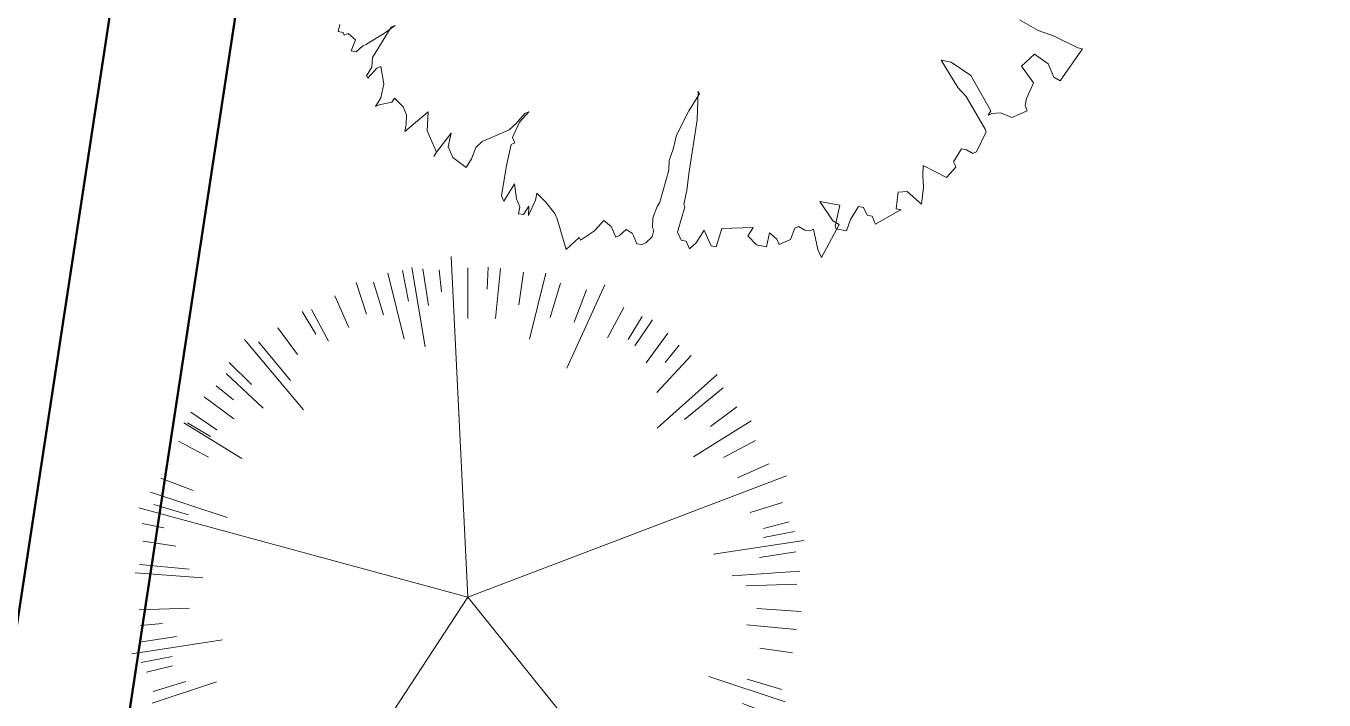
# Model space of a CAD drawing. Header units: millimetres. Extents: x 2342254 to 2635493, y 3886634 to 4043501.
# Drawn here: x 2395657 to 2399153, y 3950426 to 3952240 of the extents above; entities that cross this region are included whole.
import ezdxf

# ---------------------------------------------------------------- set-up
doc = ezdxf.new("R2010")
doc.units = ezdxf.units.MM
doc.header["$MEASUREMENT"] = 0
doc.layers.add('Boundary', color=250, linetype='Continuous', lineweight=50)
doc.layers.add('greenery', color=82, linetype='Continuous', lineweight=5)

# ---------------------------------------------------------------- blocks, each defined once
blk = doc.blocks.new('tr-flat-11-flat-1-flat-1-flat-1')
at = {"layer": 'greenery', "color": 3, "ltscale": 5}
for p, q in [((472981.6, -1754746.1), (472977.4, -1754764.8)), ((472981.6, -1754746.1), (472977.4, -1754764.8)), ((473120.3, -1754753.1), (473084, -1754811.3)), ((473120.3, -1754753.1), (473084, -1754811.3)), ((473102.7, -1754769.3), (473130.6, -1754748.6)), ((473102.7, -1754769.3), (473130.6, -1754748.6)), ((473130.6, -1754748.6), (473120.3, -1754753.1)), ((473130.6, -1754748.6), (473120.3, -1754753.1)), ((474862.3, -1754762), (474812.6, -1754733)), ((474862.3, -1754762), (474812.6, -1754733)), ((474905.8, -1754776.9), (474862.3, -1754762)), ((474905.8, -1754776.9), (474862.3, -1754762)), ((472977.4, -1754764.8), (472990.9, -1754767.4)), ((472977.4, -1754764.8), (472977.4, -1754764.8)), ((472977.4, -1754764.8), (472990.9, -1754767.4)), ((472977.4, -1754764.8), (472977.4, -1754764.8)), ((472990.9, -1754767.4), (472994, -1754774.5)), ((472990.9, -1754767.4), (472994, -1754774.5)), ((472994, -1754774.5), (473004.3, -1754770)), ((472994, -1754774.5), (473004.3, -1754770)), ((473004.3, -1754770), (473024, -1754786.8)), ((473004.3, -1754770), (473024, -1754786.8)), ((473024, -1754786.8), (473012.6, -1754817.1)), ((473024, -1754786.8), (473012.6, -1754817.1)), ((473054, -1754799), (473102.7, -1754769.3)), ((473054, -1754799), (473102.7, -1754769.3)), ((474969, -1754808.5), (474905.8, -1754776.9)), ((474969, -1754808.5), (474905.8, -1754776.9)), ((473012.6, -1754817.1), (473026.1, -1754819.7)), ((473012.6, -1754817.1), (473026.1, -1754819.7)), ((473026.1, -1754819.7), (473043.7, -1754803.6)), ((473026.1, -1754819.7), (473043.7, -1754803.6)), ((473043.7, -1754803.6), (473054, -1754799)), ((473043.7, -1754803.6), (473054, -1754799)), ((473084, -1754811.3), (473069.6, -1754834.6)), ((473084, -1754811.3), (473069.6, -1754834.6)), ((474817.9, -1754857.7), (474853, -1754825.4)), ((474817.9, -1754857.7), (474853, -1754825.4)), ((474853, -1754825.4), (474889.3, -1754851.8)), ((474853, -1754825.4), (474889.3, -1754851.8)), ((474921.4, -1754897.1), (474982.4, -1754811.1)), ((474921.4, -1754897.1), (474982.4, -1754811.1)), ((474982.4, -1754811.1), (474969, -1754808.5)), ((474982.4, -1754811.1), (474969, -1754808.5)), ((473068.5, -1754860.4), (473054, -1754883.7)), ((473068.5, -1754860.4), (473054, -1754883.7)), ((473057.2, -1754890.8), (473082, -1754863)), ((473057.2, -1754890.8), (473082, -1754863)), ((473069.6, -1754834.6), (473068.5, -1754860.4)), ((473069.6, -1754834.6), (473068.5, -1754860.4)), ((473082, -1754863), (473092.3, -1754858.5)), ((473082, -1754863), (473092.3, -1754858.5)), ((473092.3, -1754858.5), (473100.6, -1754905.7)), ((473092.3, -1754858.5), (473100.6, -1754905.7)), ((474601.5, -1754842.2), (474628.4, -1754847.3)), ((474646, -1754915.8), (474601.5, -1754842.2)), ((474601.5, -1754842.2), (474628.4, -1754847.3)), ((474646, -1754915.8), (474601.5, -1754842.2)), ((474628.4, -1754847.3), (474681.2, -1754883.5)), ((474628.4, -1754847.3), (474681.2, -1754883.5)), ((474850, -1754902.9), (474817.9, -1754857.7)), ((474850, -1754902.9), (474817.9, -1754857.7)), ((474889.3, -1754851.8), (474904.8, -1754887.4)), ((474889.3, -1754851.8), (474904.8, -1754887.4)), ((473054, -1754883.7), (473057.2, -1754890.8)), ((473054, -1754883.7), (473057.2, -1754890.8)), ((474681.2, -1754883.5), (474735.1, -1754978.5)), ((474681.2, -1754883.5), (474735.1, -1754978.5)), ((474904.8, -1754887.4), (474921.4, -1754897.1)), ((474904.8, -1754887.4), (474921.4, -1754897.1)), ((473100.6, -1754905.7), (473092.4, -1754943.1)), ((473100.6, -1754905.7), (473092.4, -1754943.1)), ((473921.5, -1754978.6), (473950.5, -1754932.1)), ((473921.5, -1754978.6), (473950.5, -1754932.1)), ((473947.4, -1754925), (473946.3, -1754950.8)), ((473947.4, -1754925), (473946.3, -1754950.8)), ((473950.5, -1754932.1), (473947.4, -1754925)), ((473950.5, -1754932.1), (473947.4, -1754925)), ((474668.8, -1754939.7), (474646, -1754915.8)), ((474668.8, -1754939.7), (474646, -1754915.8)), ((474831.3, -1754944.9), (474850, -1754902.9)), ((474831.3, -1754944.9), (474850, -1754902.9)), ((473092.4, -1754943.1), (473077.9, -1754966.4)), ((473092.4, -1754943.1), (473077.9, -1754966.4)), ((473077.9, -1754966.4), (473088.2, -1754961.9)), ((473077.9, -1754966.4), (473088.2, -1754961.9)), ((473088.2, -1754961.9), (473122.4, -1754955.4)), ((473088.2, -1754961.9), (473122.4, -1754955.4)), ((473122.4, -1754955.4), (473129.6, -1754943.8)), ((473122.4, -1754955.4), (473129.6, -1754943.8)), ((473129.6, -1754943.8), (473152.4, -1754967.7)), ((473129.6, -1754943.8), (473152.4, -1754967.7)), ((473152.4, -1754967.7), (473161.7, -1754989)), ((473152.4, -1754967.7), (473161.7, -1754989)), ((473946.3, -1754950.8), (473944.3, -1755002.5)), ((473946.3, -1754950.8), (473944.3, -1755002.5)), ((474719.6, -1755027.6), (474668.8, -1754939.7)), ((474719.6, -1755027.6), (474668.8, -1754939.7)), ((474827.2, -1754963.6), (474831.3, -1754944.9)), ((474827.2, -1754963.6), (474831.3, -1754944.9)), ((474833.4, -1754977.9), (474827.2, -1754963.6)), ((474833.4, -1754977.9), (474827.2, -1754963.6)), ((474831.3, -1754944.9), (474831.3, -1754944.9)), ((474831.3, -1754944.9), (474831.3, -1754944.9)), ((473156.6, -1755033.6), (473219.7, -1754980.6)), ((473156.6, -1755033.6), (473219.7, -1754980.6)), ((473161.7, -1754989), (473160.7, -1755014.8)), ((473161.7, -1754989), (473160.7, -1755014.8)), ((473219.7, -1754980.6), (473217.6, -1755032.3)), ((473219.7, -1754980.6), (473217.6, -1755032.3)), ((473455.7, -1755012.9), (473480.5, -1754985.1)), ((473455.7, -1755012.9), (473480.5, -1754985.1)), ((473490.9, -1754980.6), (473466, -1755008.4)), ((473490.9, -1754980.6), (473466, -1755008.4)), ((473480.5, -1754985.1), (473490.9, -1754980.6)), ((473480.5, -1754985.1), (473490.9, -1754980.6)), ((473888.4, -1755043.9), (473921.5, -1754978.6)), ((473888.4, -1755043.9), (473921.5, -1754978.6)), ((473944.3, -1755002.5), (473921.5, -1755147.9)), ((473944.3, -1755002.5), (473921.5, -1755147.9)), ((474735.1, -1754978.5), (474727.8, -1754990.1)), ((474735.1, -1754978.5), (474727.8, -1754990.1)), ((474727.8, -1754990.1), (474738.2, -1754985.6)), ((474727.8, -1754990.1), (474738.2, -1754985.6)), ((474738.2, -1754985.6), (474762, -1754983.7)), ((474738.2, -1754985.6), (474762, -1754983.7)), ((474762, -1754983.7), (474792, -1754996)), ((474762, -1754983.7), (474792, -1754996)), ((474792, -1754996), (474812.7, -1754986.9)), ((474792, -1754996), (474812.7, -1754986.9)), ((474812.7, -1754986.9), (474833.4, -1754977.9)), ((474812.7, -1754986.9), (474833.4, -1754977.9)), ((473160.7, -1755014.8), (473156.6, -1755033.6)), ((473160.7, -1755014.8), (473156.6, -1755033.6)), ((473217.6, -1755032.3), (473242.5, -1755089.2)), ((473217.6, -1755032.3), (473242.5, -1755089.2)), ((473242.5, -1755089.2), (473281.8, -1755038.1)), ((473242.5, -1755089.2), (473281.8, -1755038.1)), ((473281.8, -1755038.1), (473273.5, -1755075.6)), ((473281.8, -1755038.1), (473273.5, -1755075.6)), ((473396.7, -1755047.1), (473427.8, -1755033.6)), ((473396.7, -1755047.1), (473427.8, -1755033.6)), ((473427.8, -1755033.6), (473438.1, -1755029)), ((473427.8, -1755033.6), (473438.1, -1755029)), ((473438.1, -1755029), (473455.7, -1755012.9)), ((473438.1, -1755029), (473455.7, -1755012.9)), ((473466, -1755008.4), (473447.4, -1755050.4)), ((473466, -1755008.4), (473447.4, -1755050.4)), ((473455.7, -1755012.9), (473455.7, -1755012.9)), ((473455.7, -1755012.9), (473455.7, -1755012.9)), ((474696.8, -1755088.4), (474722.7, -1755034.7)), ((474696.8, -1755088.4), (474722.7, -1755034.7)), ((474722.7, -1755034.7), (474719.6, -1755027.6)), ((474722.7, -1755034.7), (474719.6, -1755027.6)), ((473273.5, -1755075.6), (473279.7, -1755089.8)), ((473273.5, -1755075.6), (473279.7, -1755089.8)), ((473336.7, -1755107.2), (473348.1, -1755076.9)), ((473336.7, -1755107.2), (473348.1, -1755076.9)), ((473348.1, -1755076.9), (473365.7, -1755060.7)), ((473348.1, -1755076.9), (473365.7, -1755060.7)), ((473365.7, -1755060.7), (473396.7, -1755047.1)), ((473365.7, -1755060.7), (473396.7, -1755047.1)), ((473443.3, -1755069.1), (473430.9, -1755125.3)), ((473443.3, -1755069.1), (473430.9, -1755125.3)), ((473453.6, -1755064.6), (473443.3, -1755069.1)), ((473453.6, -1755064.6), (473443.3, -1755069.1)), ((473447.4, -1755050.4), (473453.6, -1755064.6)), ((473447.4, -1755050.4), (473453.6, -1755064.6)), ((473880.1, -1755081.3), (473888.4, -1755043.9)), ((473880.1, -1755081.3), (473888.4, -1755043.9)), ((473235.2, -1755100.8), (473242.5, -1755089.2)), ((473242.5, -1755089.2), (473235.2, -1755100.8)), ((473235.2, -1755100.8), (473242.5, -1755089.2)), ((473242.5, -1755089.2), (473235.2, -1755100.8)), ((473279.7, -1755089.8), (473286, -1755104)), ((473279.7, -1755089.8), (473286, -1755104)), ((473286, -1755104), (473322.2, -1755130.5)), ((473286, -1755104), (473322.2, -1755130.5)), ((473329.4, -1755118.9), (473336.7, -1755107.2)), ((473329.4, -1755118.9), (473336.7, -1755107.2)), ((473867.7, -1755137.6), (473868.7, -1755111.7)), ((473867.7, -1755137.6), (473868.7, -1755111.7)), ((473868.7, -1755111.7), (473880.1, -1755081.3)), ((473868.7, -1755111.7), (473880.1, -1755081.3)), ((474634.7, -1755115.5), (474641.9, -1755103.9)), ((474634.7, -1755115.5), (474641.9, -1755103.9)), ((474641.9, -1755103.9), (474656.4, -1755080.6)), ((474641.9, -1755103.9), (474656.4, -1755080.6)), ((474656.4, -1755080.6), (474669.9, -1755083.2)), ((474656.4, -1755080.6), (474669.9, -1755083.2)), ((474669.9, -1755083.2), (474686.5, -1755092.9)), ((474669.9, -1755083.2), (474686.5, -1755092.9)), ((474686.5, -1755092.9), (474696.8, -1755088.4)), ((474686.5, -1755092.9), (474696.8, -1755088.4)), ((473322.2, -1755130.5), (473329.4, -1755118.9)), ((473322.2, -1755130.5), (473329.4, -1755118.9)), ((473430.9, -1755125.3), (473417.4, -1755207.4)), ((473430.9, -1755125.3), (473417.4, -1755207.4)), ((473430.9, -1755125.3), (473430.9, -1755125.3)), ((473430.9, -1755125.3), (473430.9, -1755125.3)), ((473843.9, -1755224.1), (473867.7, -1755137.6)), ((473843.9, -1755224.1), (473867.7, -1755137.6)), ((474551.9, -1755151.7), (474552.9, -1755125.9)), ((474551.9, -1755151.7), (474552.9, -1755125.9)), ((474552.9, -1755125.9), (474616.1, -1755157.5)), ((474552.9, -1755125.9), (474616.1, -1755157.5)), ((474616.1, -1755157.5), (474640.9, -1755129.7)), ((474616.1, -1755157.5), (474640.9, -1755129.7)), ((474637.8, -1755122.6), (474634.7, -1755115.5)), ((474637.8, -1755122.6), (474634.7, -1755115.5)), ((474640.9, -1755129.7), (474637.8, -1755122.6)), ((474640.9, -1755129.7), (474637.8, -1755122.6)), ((473423.7, -1755221.6), (473452.6, -1755175.1)), ((473423.7, -1755221.6), (473452.6, -1755175.1)), ((473452.6, -1755175.1), (473457.8, -1755215.1)), ((473452.6, -1755175.1), (473452.6, -1755175.1)), ((473452.6, -1755175.1), (473457.8, -1755215.1)), ((473452.6, -1755175.1), (473452.6, -1755175.1)), ((473921.5, -1755147.9), (473916.4, -1755192.5)), ((473921.5, -1755147.9), (473916.4, -1755192.5)), ((474554, -1755184.7), (474551.9, -1755151.7)), ((474554, -1755184.7), (474551.9, -1755151.7)), ((474616.1, -1755157.5), (474616.1, -1755157.5)), ((474616.1, -1755157.5), (474616.1, -1755157.5)), ((473417.4, -1755207.4), (473423.7, -1755221.6)), ((473417.4, -1755207.4), (473423.7, -1755221.6)), ((473457.8, -1755215.1), (473467.1, -1755236.5)), ((473457.8, -1755215.1), (473467.1, -1755236.5)), ((473508.5, -1755218.4), (473512.7, -1755199.6)), ((473508.5, -1755218.4), (473512.7, -1755199.6)), ((473512.7, -1755199.6), (473535.5, -1755223.5)), ((473512.7, -1755199.6), (473535.5, -1755223.5)), ((473916.4, -1755192.5), (473908.1, -1755230)), ((473916.4, -1755192.5), (473908.1, -1755230)), ((474480.5, -1755242.2), (474485.7, -1755197.6)), ((474480.5, -1755242.2), (474485.7, -1755197.6)), ((474485.7, -1755197.6), (474509.5, -1755195.7)), ((474485.7, -1755197.6), (474509.5, -1755195.7)), ((474509.5, -1755195.7), (474548.8, -1755229.2)), ((474509.5, -1755195.7), (474548.8, -1755229.2)), ((474548.8, -1755229.2), (474554, -1755184.7)), ((474548.8, -1755229.2), (474554, -1755184.7)), ((473423.7, -1755221.6), (473423.7, -1755221.6)), ((473423.7, -1755221.6), (473423.7, -1755221.6)), ((473467.1, -1755236.5), (473463, -1755255.2)), ((473467.1, -1755236.5), (473463, -1755255.2)), ((473476.5, -1755257.8), (473490.9, -1755234.5)), ((473476.5, -1755257.8), (473490.9, -1755234.5)), ((473489.9, -1755260.4), (473508.5, -1755218.4)), ((473489.9, -1755260.4), (473508.5, -1755218.4)), ((473490.9, -1755234.5), (473489.9, -1755260.4)), ((473490.9, -1755234.5), (473489.9, -1755260.4)), ((473535.5, -1755223.5), (473561.3, -1755254.5)), ((473535.5, -1755223.5), (473561.3, -1755254.5)), ((473825.3, -1755266.2), (473836.7, -1755235.8)), ((473825.3, -1755266.2), (473836.7, -1755235.8)), ((473836.7, -1755235.8), (473843.9, -1755224.1)), ((473836.7, -1755235.8), (473843.9, -1755224.1)), ((473911.2, -1755237.1), (473891.5, -1755304.9)), ((473911.2, -1755237.1), (473891.5, -1755304.9)), ((473908.1, -1755230), (473911.2, -1755237.1)), ((473908.1, -1755230), (473911.2, -1755237.1)), ((474274.5, -1755222.2), (474328.3, -1755232.5)), ((474309.7, -1755274.5), (474274.5, -1755222.2)), ((474274.5, -1755222.2), (474328.3, -1755232.5)), ((474309.7, -1755274.5), (474274.5, -1755222.2)), ((474328.3, -1755232.5), (474315.9, -1755288.7)), ((474328.3, -1755232.5), (474315.9, -1755288.7)), ((474364.6, -1755259), (474379.1, -1755235.7)), ((474364.6, -1755259), (474379.1, -1755235.7)), ((474379.1, -1755235.7), (474392.5, -1755238.3)), ((474379.1, -1755235.7), (474392.5, -1755238.3)), ((474392.5, -1755238.3), (474401.8, -1755259.6)), ((474392.5, -1755238.3), (474401.8, -1755259.6)), ((474424.6, -1755283.5), (474483.6, -1755249.3)), ((474424.6, -1755283.5), (474483.6, -1755249.3)), ((474494, -1755244.8), (474480.5, -1755242.2)), ((474494, -1755244.8), (474480.5, -1755242.2)), ((474483.6, -1755249.3), (474494, -1755244.8)), ((474483.6, -1755249.3), (474494, -1755244.8)), ((474548.8, -1755229.2), (474548.8, -1755229.2)), ((474548.8, -1755229.2), (474548.8, -1755229.2)), ((473463, -1755255.2), (473476.5, -1755257.8)), ((473463, -1755255.2), (473476.5, -1755257.8)), ((473561.3, -1755254.5), (473567.6, -1755268.8)), ((473561.3, -1755254.5), (473567.6, -1755268.8)), ((473567.6, -1755268.8), (473591.4, -1755351.5)), ((473567.6, -1755268.8), (473591.4, -1755351.5)), ((473668, -1755301.1), (473692.8, -1755273.3)), ((473668, -1755301.1), (473692.8, -1755273.3)), ((473692.8, -1755273.3), (473712.5, -1755290.1)), ((473692.8, -1755273.3), (473692.8, -1755273.3)), ((473692.8, -1755273.3), (473712.5, -1755290.1)), ((473692.8, -1755273.3), (473692.8, -1755273.3)), ((473824.3, -1755292), (473825.3, -1755266.2)), ((473824.3, -1755292), (473825.3, -1755266.2)), ((474278.7, -1755372.7), (474326.3, -1755284.2)), ((474278.7, -1755372.7), (474326.3, -1755284.2)), ((474326.3, -1755284.2), (474309.7, -1755274.5)), ((474326.3, -1755284.2), (474309.7, -1755274.5)), ((474346, -1755301), (474357.3, -1755270.6)), ((474346, -1755301), (474357.3, -1755270.6)), ((474357.3, -1755270.6), (474364.6, -1755259)), ((474357.3, -1755270.6), (474364.6, -1755259)), ((474357.3, -1755270.6), (474357.3, -1755270.6)), ((474357.3, -1755270.6), (474357.3, -1755270.6)), ((474401.8, -1755259.6), (474415.3, -1755262.2)), ((474401.8, -1755259.6), (474415.3, -1755262.2)), ((474415.3, -1755262.2), (474424.6, -1755283.5)), ((474415.3, -1755262.2), (474415.3, -1755262.2)), ((474415.3, -1755262.2), (474424.6, -1755283.5)), ((474415.3, -1755262.2), (474415.3, -1755262.2)), ((473591.4, -1755351.5), (473626.6, -1755319.2)), ((473591.4, -1755351.5), (473626.6, -1755319.2)), ((473626.6, -1755319.2), (473629.7, -1755326.3)), ((473626.6, -1755319.2), (473629.7, -1755326.3)), ((473629.7, -1755326.3), (473668, -1755301.1)), ((473629.7, -1755326.3), (473668, -1755301.1)), ((473668, -1755301.1), (473668, -1755301.1)), ((473668, -1755301.1), (473668, -1755301.1)), ((473712.5, -1755290.1), (473718.7, -1755304.3)), ((473712.5, -1755290.1), (473718.7, -1755304.3)), ((473718.7, -1755304.3), (473724.9, -1755318.5)), ((473718.7, -1755304.3), (473724.9, -1755318.5)), ((473724.9, -1755318.5), (473735.2, -1755314)), ((473724.9, -1755318.5), (473735.2, -1755314)), ((473735.2, -1755314), (473752.8, -1755297.8)), ((473735.2, -1755314), (473752.8, -1755297.8)), ((473752.8, -1755297.8), (473769.4, -1755307.5)), ((473752.8, -1755297.8), (473752.8, -1755297.8)), ((473752.8, -1755297.8), (473769.4, -1755307.5)), ((473752.8, -1755297.8), (473752.8, -1755297.8)), ((473769.4, -1755307.5), (473772.5, -1755314.6)), ((473769.4, -1755307.5), (473772.5, -1755314.6)), ((473772.5, -1755314.6), (473781.8, -1755335.9)), ((473772.5, -1755314.6), (473781.8, -1755335.9)), ((473805.6, -1755334), (473823.2, -1755317.8)), ((473805.6, -1755334), (473823.2, -1755317.8)), ((473823.2, -1755317.8), (473827.4, -1755299.1)), ((473823.2, -1755317.8), (473827.4, -1755299.1)), ((473827.4, -1755299.1), (473824.3, -1755292)), ((473827.4, -1755299.1), (473824.3, -1755292)), ((473891.5, -1755304.9), (473900.9, -1755326.2)), ((473891.5, -1755304.9), (473900.9, -1755326.2)), ((473941.2, -1755334), (473963, -1755299.1)), ((473941.2, -1755334), (473963, -1755299.1)), ((473963, -1755299.1), (473972.3, -1755320.4)), ((473963, -1755299.1), (473972.3, -1755320.4)), ((473972.3, -1755320.4), (473981.6, -1755341.7)), ((473972.3, -1755320.4), (473981.6, -1755341.7)), ((473995.1, -1755344.3), (474010.6, -1755295.2)), ((473995.1, -1755344.3), (474010.6, -1755295.2)), ((474010.6, -1755295.2), (474095.5, -1755292)), ((474010.6, -1755295.2), (474095.5, -1755292)), ((474088.2, -1755303.6), (474081, -1755315.2)), ((474088.2, -1755303.6), (474081, -1755315.2)), ((474081, -1755315.2), (474103.7, -1755339.1)), ((474081, -1755315.2), (474103.7, -1755339.1)), ((474095.5, -1755292), (474088.2, -1755303.6)), ((474095.5, -1755292), (474088.2, -1755303.6)), ((474130.7, -1755344.3), (474138.9, -1755306.8)), ((474130.7, -1755344.3), (474138.9, -1755306.8)), ((474138.9, -1755306.8), (474158.6, -1755323.6)), ((474138.9, -1755306.8), (474158.6, -1755323.6)), ((474195.9, -1755324.3), (474207.2, -1755293.9)), ((474195.9, -1755324.3), (474207.2, -1755293.9)), ((474207.2, -1755293.9), (474217.6, -1755289.4)), ((474207.2, -1755293.9), (474217.6, -1755289.4)), ((474217.6, -1755289.4), (474234.2, -1755299.1)), ((474217.6, -1755289.4), (474234.2, -1755299.1)), ((474234.2, -1755299.1), (474247.6, -1755301.7)), ((474234.2, -1755299.1), (474247.6, -1755301.7)), ((474247.6, -1755301.7), (474258, -1755297.1)), ((474247.6, -1755301.7), (474258, -1755297.1)), ((474258, -1755297.1), (474269.4, -1755351.4)), ((474258, -1755297.1), (474269.4, -1755351.4)), ((474315.9, -1755288.7), (474319, -1755295.8)), ((474315.9, -1755288.7), (474319, -1755295.8)), ((474319, -1755295.8), (474346, -1755301)), ((474319, -1755295.8), (474346, -1755301)), ((473591.4, -1755351.5), (473591.4, -1755351.5)), ((473591.4, -1755351.5), (473591.4, -1755351.5)), ((473781.8, -1755335.9), (473795.3, -1755338.5)), ((473781.8, -1755335.9), (473795.3, -1755338.5)), ((473795.3, -1755338.5), (473805.6, -1755334)), ((473795.3, -1755338.5), (473805.6, -1755334)), ((473900.9, -1755326.2), (473914.3, -1755328.8)), ((473900.9, -1755326.2), (473914.3, -1755328.8)), ((473914.3, -1755328.8), (473923.6, -1755350.1)), ((473914.3, -1755328.8), (473923.6, -1755350.1)), ((473923.6, -1755350.1), (473941.2, -1755334)), ((473923.6, -1755350.1), (473941.2, -1755334)), ((473981.6, -1755341.7), (473995.1, -1755344.3)), ((473981.6, -1755341.7), (473995.1, -1755344.3)), ((474103.7, -1755339.1), (474130.7, -1755344.3)), ((474103.7, -1755339.1), (474130.7, -1755344.3)), ((474158.6, -1755323.6), (474164.8, -1755337.8)), ((474158.6, -1755323.6), (474164.8, -1755337.8)), ((474164.8, -1755337.8), (474195.9, -1755324.3)), ((474164.8, -1755337.8), (474195.9, -1755324.3)), ((474269.4, -1755351.4), (474278.7, -1755372.7)), ((474269.4, -1755351.4), (474278.7, -1755372.7))]:
    blk.add_line(p, q, dxfattribs=at)
blk = doc.blocks.new('PLANT-48-flat-8-flat-1-flat-3-flat-1')
at = {"layer": 'greenery', "ltscale": 5}
for p, q in [((-32.3, -24.1), (-107.9, 1503.4)), ((-318, 1133.1), (-391.1, 1429)), ((-326, 1441.6), (-299.4, 1303.2)), ((-223.3, 1097.8), (-284.1, 1454.6)), ((-234.5, 1447.7), (-209.5, 1284.3)), ((-160.7, 1444.6), (-151, 1345.9)), ((-31.8, 1452.5), (-32.5, 1225.7)), ((59.3, 1455.8), (54.3, 1356.8)), ((113.7, 1450.1), (92.2, 1226.1)), ((218, 1433.3), (196.5, 1286.5)), ((244.4, 1133.3), (317.3, 1429.2)), ((-533.4, 1386.8), (-487.9, 1245.5)), ((-455.9, 1388.4), (-411.6, 1242.1)), ((383.3, 1384.8), (336.9, 1229.9)), ((411.1, 1002.1), (582.2, 1376.4)), ((500.5, 1353.7), (445.3, 1209.1)), ((-629.8, 1326.8), (-566.7, 1185.6)), ((-776.6, 1257), (-714.9, 1154.7)), ((-734.7, 1266), (-657.9, 1123.6)), ((667, 1274.2), (594.8, 1139.5)), ((749.3, 1234), (687.8, 1131.6)), ((-885.9, 1183.4), (-797.3, 1064.3)), ((796.5, 1220), (717.4, 1103.3)), ((-769.4, 816.5), (-1034.4, 1131.4)), ((-971.5, 1121.5), (-828.3, 947.9)), ((865.5, 1159.6), (767.6, 1026.4)), ((970.3, 1060.2), (815.8, 894.1)), ((915.5, 1105.2), (852.6, 1028.6)), ((-1103.4, 1028.3), (-1003.4, 929)), ((-1116.6, 978.4), (-950.5, 824)), ((817.1, 733.4), (1087.1, 974.3)), ((-1161.6, 923.6), (-1085, 860.7)), ((1113.4, 915.1), (939.8, 771.9)), ((-1216, 873.6), (-1082.8, 775.7)), ((1175.2, 829.5), (1056.2, 740.9)), ((-1276.4, 804.6), (-1159.7, 725.5)), ((980, 605.2), (1238.9, 766.1)), ((-1047.6, 596.7), (-1306.5, 757.4)), ((-1290.4, 757.4), (-1188, 695.9)), ((-1330.6, 675.1), (-1195.9, 603)), ((1257.9, 678.3), (1115.5, 601.5)), ((1318.7, 573.4), (1177.4, 510.3)), ((-1410.1, 508.6), (-1265.5, 453.4)), ((-32.3, -24.1), (1397.2, 519.8)), ((-1113, 332.6), (-1456.6, 446)), ((-32.3, -24.1), (-1508.4, 376)), ((-1441.2, 391.4), (-1286.3, 345)), ((1380.3, 399.5), (1234, 355.2)), ((-1494.6, 305.4), (-1396.8, 285.8)), ((1410, 312.9), (1294.1, 283.9)), ((1433.5, 269.6), (1295.1, 243)), ((-1489.7, 226.1), (-1342.9, 204.6)), ((1069.4, 167.8), (1476.2, 230.1)), ((1439.6, 178.1), (1276.2, 153.1)), ((-1506.5, 121.8), (-1282.5, 100.3)), ((-1221.2, 61.7), (-1525.1, 83.7)), ((1154, 70.4), (1458, 92.6)), ((1443.4, 33.7), (1216.8, 25.5)), ((-32.3, -24.1), (-869, -1304.4)), ((-32.3, -24.1), (926.8, -1215.5)), ((-1507.9, -82), (-1281.3, -73.8)), ((1463, -88.9), (1265, -75.9)), ((-1501, -152.6), (-1402.3, -142.9)), ((1442, -170.1), (1217.9, -148.6)), ((-1133.9, -216.1), (-1540.7, -278.4)), ((-1504.1, -226.4), (-1340.7, -201.4)), ((-1498, -317.9), (-1359.6, -291.3)), ((1425.2, -274.4), (1278.3, -252.9)), ((-1474.5, -361.2), (-1358.6, -332.2)), ((-1160.7, -404.5), (-1450, -500.5)), ((-1444.8, -447.8), (-1298.5, -403.5)), ((1048.5, -380.9), (1392.1, -494.3)), ((1376.7, -439.7), (1221.8, -393.3)), ((1345.6, -556.9), (1201, -501.7)), ((-1383.2, -621.7), (-1242, -558.6)), ((-1322.4, -726.6), (-1180, -649.8)), ((1266.1, -723.4), (1131.4, -651.3)), ((1225.9, -805.7), (1123.4, -744.2)), ((-1239.8, -877.8), (-1120.7, -789.2)), ((-881.6, -781.7), (-1151.6, -1022.6)), ((879.1, -792.4), (1112.1, -988.8)), ((1211.9, -852.9), (1095.2, -773.8)), ((-1177.9, -963.4), (-1004.3, -820.2)), ((1052.1, -1026.7), (886, -872.3)), ((1151.5, -921.9), (1018.3, -824)), ((-860.9, -880.3), (-1072.4, -1099.8)), ((1097.1, -971.9), (1020.5, -909)), ((-1034.8, -1108.5), (-880.4, -942.4)), ((947.1, -1135.7), (797.8, -967.3)), ((-980, -1153.5), (-917.1, -1076.9)), ((-930, -1207.9), (-832.1, -1074.7)), ((-382, -1086.3), (-518.8, -1474.5)), ((313.2, -1085), (432.8, -1478.8)), ((164.2, -1145.1), (226.7, -1501.5)), ((424.2, -1123.2), (539.2, -1405.4)), ((821.3, -1231.7), (732.7, -1112.6)), ((-813.8, -1282.3), (-752.4, -1179.9)), ((-731.5, -1322.5), (-659.4, -1187.8)), ((670.2, -1314.3), (593.4, -1171.9)), ((-693.9, -1365.6), (-630.5, -1250.2)), ((-565, -1402), (-509.8, -1257.4)), ((-447.8, -1433.1), (-401.4, -1278.2)), ((-178.2, -1498.4), (-156.7, -1274.4)), ((25.6, -1499.8), (17.4, -1273.2)), ((565.3, -1375.1), (502.1, -1233.9)), ((-282.5, -1481.6), (-261, -1334.8)), ((170, -1496), (145, -1332.6)), ((391.4, -1436.7), (347.1, -1290.4)), ((-354, -1491.9), (-326.4, -1383.7)), ((-74.6, -1512.4), (-72.3, -1359.7)), ((96.2, -1492.9), (86.5, -1394.2)), ((261.5, -1489.9), (234.8, -1351.5)), ((304.8, -1466.4), (275.8, -1350.5))]:
    blk.add_line(p, q, dxfattribs=at)

msp = doc.modelspace()

# ---------------------------------------------------------------- linework, layer by layer
at = {"layer": 'Boundary'}
msp.add_lwpolyline([(2399280.8, 3958468.2), (2398905.8, 3958468.2), (2396655.8, 3957343.2), (2393280.8, 3935196.2), (2416177.8, 3937071.2), (2444302.8, 3939321.2), (2444264.5, 3939654.2), (2416150.8, 3937405.1), (2393675.8, 3935564.7), (2396960.7, 3957120.7), (2398905.8, 3958093.2), (2399280.8, 3958093.2)], dxfattribs=at)

# ---------------------------------------------------------------- block references
at = {"ltscale": 5}
msp.add_blockref('tr-flat-11-flat-1-flat-1-flat-1', (1923520.1, 5706990.1), dxfattribs=at)
at = {"ltscale": 5, "xscale": 0.6, "yscale": 0.6, "zscale": 0.6}
msp.add_blockref('PLANT-48-flat-8-flat-1-flat-3-flat-1', (2396866.3, 3950717.4), dxfattribs=at)

doc.saveas('drawing.dxf')
